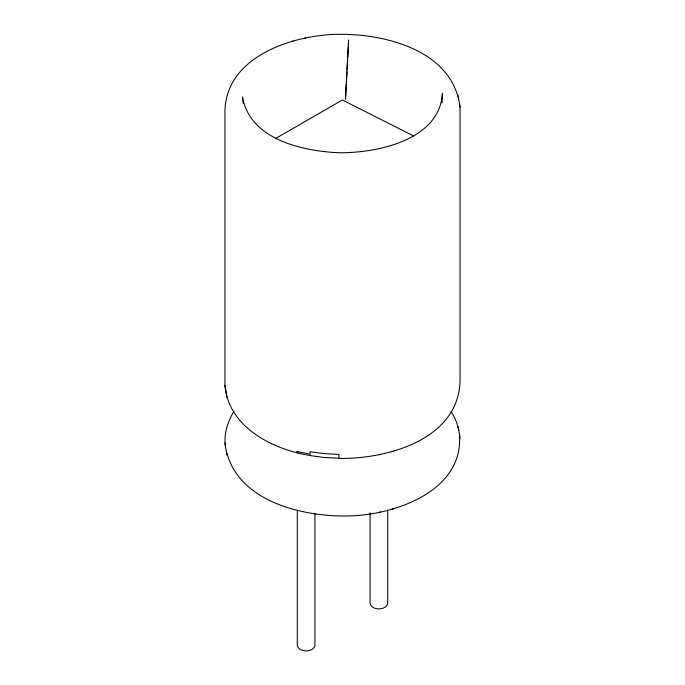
<?xml version="1.0" encoding="UTF-8"?>
<svg xmlns="http://www.w3.org/2000/svg" width="685" height="685" viewBox="0 0 685 685"><rect width="100%" height="100%" fill="white"/><g stroke="black" fill="none" stroke-linecap="round" stroke-linejoin="round"><path stroke-width="1.03" d="M459.447 103.649L460.046 107.365L460.046 381.031C458.488 439.53 386.982 459.207 339.084 458.419M225.553 446.629C223.473 434.187 227.737 421.643 234.073 411.043M346.285 84.435L345.48 99.154L348.571 39.97L348.459 44.474M346.396 82.328L346.97 71.814M347.081 69.707L347.655 59.193M347.774 57.095L348.34 46.58M442.022 102.93L442.416 93.28C439.642 140.365 377.118 152.926 339.358 152.781C302.95 151.205 249.674 139.697 242.584 96.91L242.584 99.308M459.447 434.932C463.736 490.006 397.454 513.784 352.741 515.779C303.763 518.006 231.761 501.274 224.954 442.912M275.875 138.361L342.363 99.976L413.5 135.904M460.046 107.365C453.239 49.003 381.237 32.272 332.259 34.498C287.974 36.802 225.588 58.405 224.954 111.629L224.954 385.304C228.473 427.731 273.7 449.925 311.127 455.688L325.486 457.674L324.913 457.469L338.972 458.231L338.827 454.412L324.193 453.616L309.86 451.766L310.348 454.258L296.733 451.432L297.847 452.931M304.414 38.24L305.647 37.932M291.45 41.477L293.111 41.066M391.888 451.603L393.55 451.192M379.353 454.737L380.586 454.429M391.888 509.212L393.55 508.809M379.353 512.346L380.586 512.046M450.987 411.522C456.561 419.503 459.113 429.058 460.046 438.648M242.755 100.335L243.261 103.435M224.954 385.304L226.941 397.463M458.06 95.206L458.659 98.88M458.06 426.49L458.659 430.163M226.341 451.406L226.941 455.08M387.701 510.017L387.701 603.81C385.475 610.66 371.801 610.643 370.063 603.494L370.063 512.894M314.937 513.656L314.937 645.818C312.711 652.677 299.037 652.651 297.299 645.501L297.299 510.137"/></g></svg>
